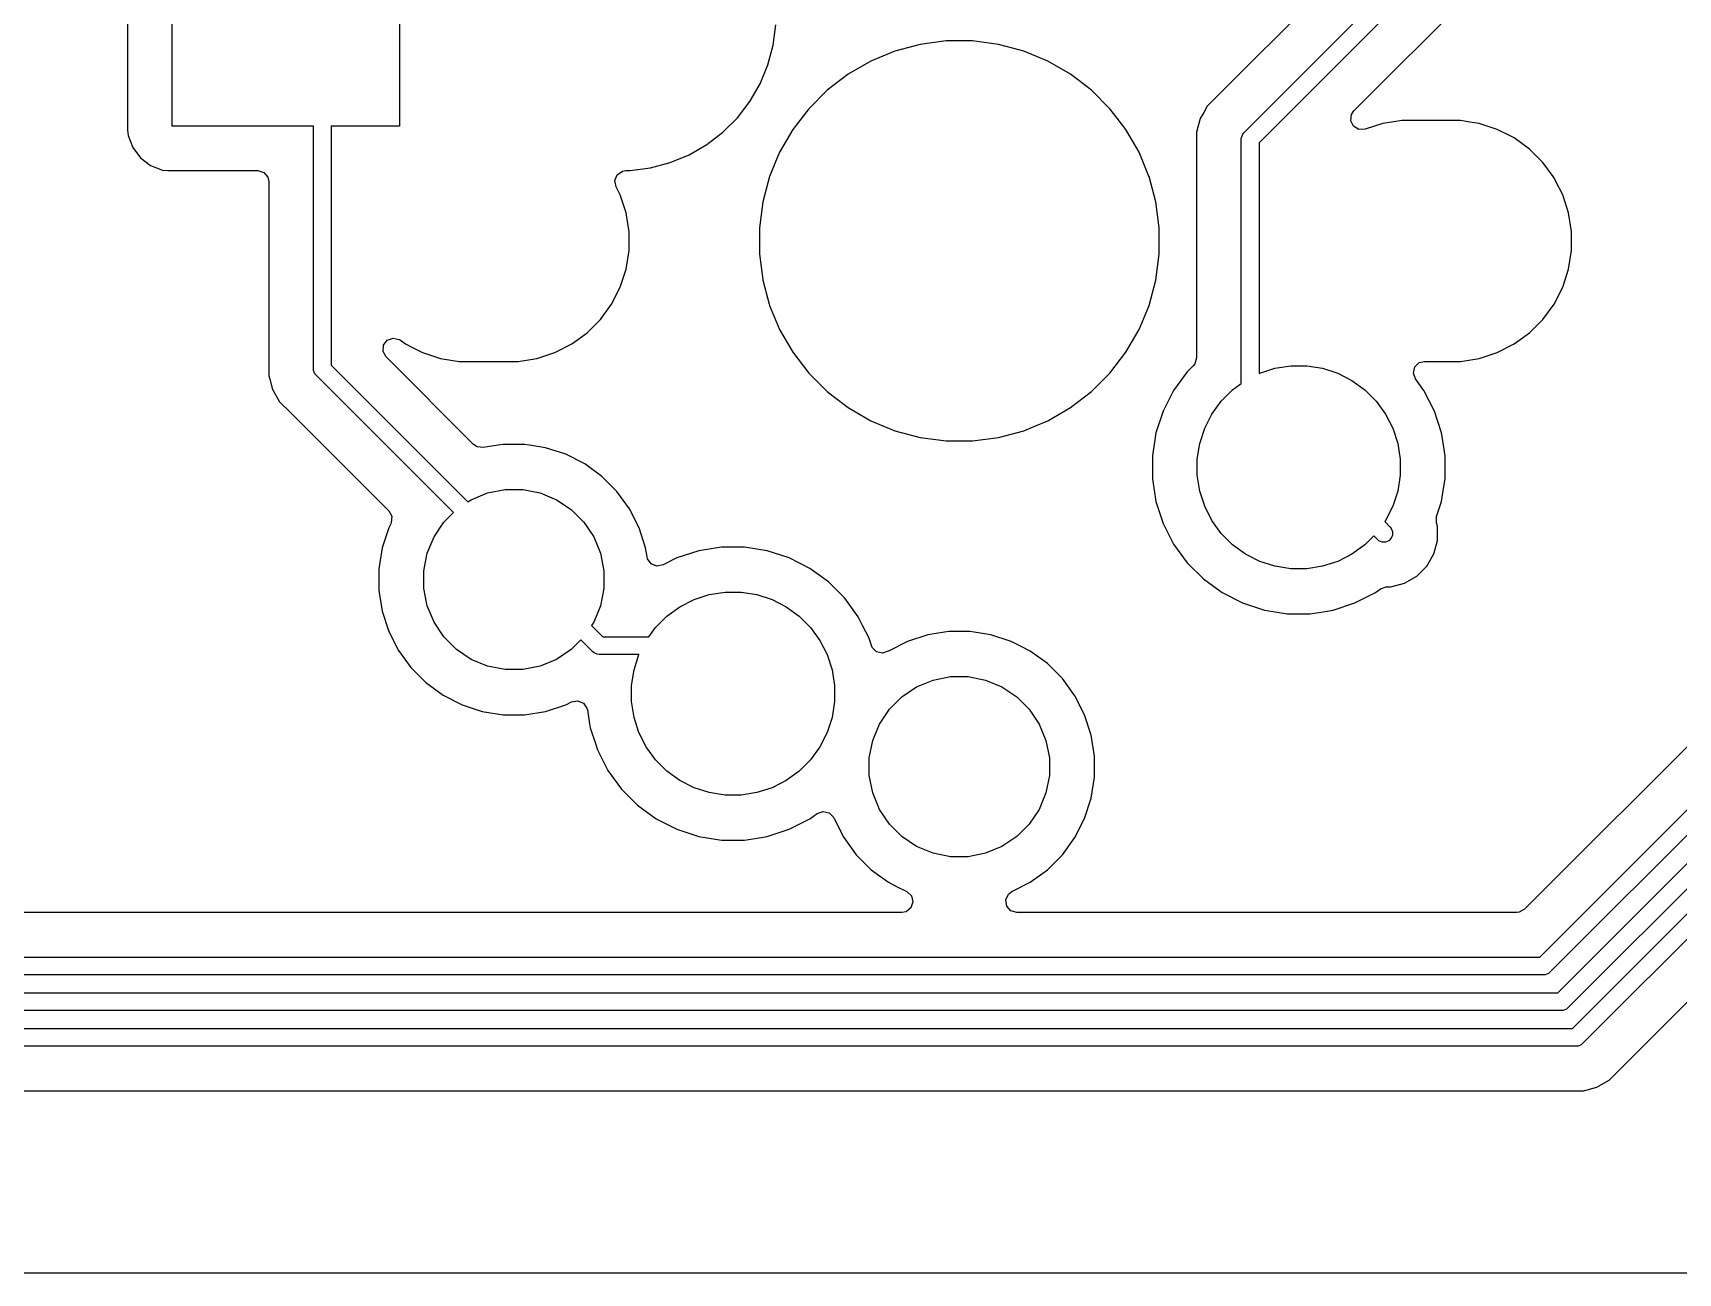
# Model space of a CAD drawing. Header units: millimetres. Extents: x 69 to 174, y -162 to -92.
# Drawn here: x 126.38 to 144.84, y -161.98 to -148.06 of the extents above; entities that cross this region are included whole.
import ezdxf

# ---------------------------------------------------------------- set-up
doc = ezdxf.new("R2010")
doc.units = ezdxf.units.MM
doc.layers.add('Back', color=153, linetype='CONTINUOUS', true_color=0x4d7fc4)

msp = doc.modelspace()

# ---------------------------------------------------------------- linework, layer by layer
at = {"layer": 'Back', "linetype": 'CONTINUOUS'}
for p, q in [((143.657978, -159.236), (167.4462, -135.447778)), ((167.616911, -135.559911), (143.770111, -159.406711)), ((144.19013, -159.694504), (167.904706, -135.979928)), ((143.492292, -158.836), (164.9, -137.428292)), ((165.070711, -137.540425), (143.604425, -159.006711)), ((161.823181, -139.194584), (143.118584, -157.899181)), ((143.289578, -158.436), (162.36, -139.365578)), ((162.530711, -139.477711), (143.401711, -158.606711)), ((127.4386, -146.561135), (127.4386, -149.15687)), ((127.9391, -149.109), (127.9391, -146.609)), ((130.4891, -146.609), (130.4891, -149.109)), ((139.967289, -149.185289), (142.583579, -146.569)), ((142.866421, -146.569), (140.138, -149.297421)), ((141.392679, -147.052084), (139.669286, -148.775478)), ((141.202764, -148.94047), (143.037417, -147.105818)), ((134.684648, -148.201238), (134.7146, -147.973734)), ((134.625258, -148.422887), (134.684648, -148.201238)), ((136.051105, -148.269152), (135.779305, -148.381734)), ((136.335303, -148.193001), (136.051105, -148.269152)), ((136.626983, -148.154601), (136.335303, -148.193001)), ((136.626988, -148.1546), (136.626983, -148.154601)), ((136.626994, -148.1546), (136.626988, -148.1546)), ((136.921206, -148.1546), (136.626994, -148.1546)), ((136.921211, -148.1546), (136.921206, -148.1546)), ((136.921216, -148.154601), (136.921211, -148.1546)), ((137.212896, -148.193001), (136.921216, -148.154601)), ((137.212899, -148.193001), (137.212896, -148.193001)), ((137.2129, -148.193002), (137.212899, -148.193001)), ((137.443315, -148.254742), (137.2129, -148.193002)), ((137.497094, -148.269152), (137.443315, -148.254742)), ((137.768894, -148.381734), (137.497094, -148.269152)), ((134.537444, -148.634888), (134.625258, -148.422887)), ((135.779289, -148.381742), (135.52451, -148.52884)), ((135.779305, -148.381734), (135.779289, -148.381742)), ((137.76891, -148.381742), (137.768894, -148.381734)), ((138.023689, -148.52884), (137.76891, -148.381742)), ((134.422711, -148.833612), (134.537444, -148.634888)), ((135.524494, -148.528851), (135.29109, -148.707948)), ((135.52451, -148.52884), (135.524494, -148.528851)), ((138.023692, -148.528842), (138.023689, -148.52884)), ((138.023697, -148.528845), (138.023692, -148.528842)), ((138.023703, -148.528849), (138.023697, -148.528845)), ((138.023705, -148.528851), (138.023703, -148.528849)), ((138.257109, -148.707948), (138.023705, -148.528851)), ((134.283019, -149.015661), (134.422711, -148.833612)), ((135.291083, -148.707954), (135.083054, -148.915983)), ((135.29109, -148.707948), (135.291083, -148.707954)), ((138.257116, -148.707954), (138.257109, -148.707948)), ((138.465145, -148.915983), (138.257116, -148.707954)), ((139.669286, -148.775478), (139.557481, -148.887282)), ((134.12077, -149.177911), (134.283011, -149.01567)), ((134.283011, -149.01567), (134.283014, -149.015665)), ((134.283014, -149.015665), (134.283019, -149.015661)), ((135.083048, -148.91599), (134.903951, -149.149394)), ((135.083054, -148.915983), (135.083048, -148.91599)), ((138.465151, -148.91599), (138.465145, -148.915983)), ((138.546804, -149.022403), (138.465151, -148.91599)), ((138.644255, -149.149403), (138.546804, -149.022403)), ((139.478423, -149.024215), (139.437499, -149.176943)), ((139.516848, -148.957661), (139.478423, -149.024215)), ((139.557475, -148.88729), (139.516848, -148.95766)), ((139.516848, -148.95766), (139.516848, -148.957661)), ((139.557481, -148.887282), (139.557475, -148.88729)), ((141.168264, -149.049292), (141.176229, -148.979878)), ((141.176229, -148.979878), (141.202764, -148.94047)), ((127.4386, -149.15687), (127.438601, -149.156876)), ((127.438601, -149.156876), (127.445008, -149.216483)), ((129.524, -149.109), (127.9391, -149.109)), ((129.524, -151.834), (129.524, -149.109)), ((130.4891, -149.109), (129.724, -149.109)), ((129.724, -149.109), (129.724, -151.792578)), ((133.938712, -149.317611), (134.120761, -149.177919)), ((134.120761, -149.177919), (134.120765, -149.177914)), ((134.120765, -149.177914), (134.12077, -149.177911)), ((134.90394, -149.14941), (134.756842, -149.404189)), ((134.903951, -149.149394), (134.90394, -149.14941)), ((138.644259, -149.14941), (138.644255, -149.149403)), ((138.791357, -149.404189), (138.644259, -149.14941)), ((139.437499, -149.176943), (139.437499, -149.176945)), ((139.437499, -149.176945), (139.437499, -149.345046)), ((139.939921, -149.236491), (139.954853, -149.200443)), ((139.954853, -149.200443), (139.967289, -149.185289)), ((141.199092, -149.111993), (141.168264, -149.049292)), ((141.258924, -149.148074), (141.199092, -149.111993)), ((141.328765, -149.146079), (141.258924, -149.148074)), ((141.529442, -149.080876), (141.328765, -149.146079)), ((141.697522, -149.054255), (141.529442, -149.080876)), ((141.739542, -149.0476), (141.697522, -149.054255)), ((142.400458, -149.0476), (141.739542, -149.0476)), ((142.505506, -149.064238), (142.400458, -149.0476)), ((142.610555, -149.080876), (142.505506, -149.064238)), ((142.812855, -149.146606), (142.610555, -149.080876)), ((142.812858, -149.146607), (142.812855, -149.146606)), ((142.965391, -149.224328), (142.812858, -149.146607)), ((127.445008, -149.216483), (127.495302, -149.351328)), ((127.495302, -149.351328), (127.495306, -149.351335)), ((127.495306, -149.351335), (127.581552, -149.466544)), ((133.739988, -149.432344), (133.938712, -149.317611)), ((139.437499, -149.345046), (139.4375, -149.345059)), ((139.4375, -149.345059), (139.4375, -151.709978)), ((139.938, -149.256), (139.939921, -149.236491)), ((139.938, -151.999948), (139.938, -149.256)), ((140.138, -149.297421), (140.138, -151.887435)), ((143.002388, -149.243179), (142.965391, -149.224328)), ((143.174478, -149.36821), (143.002388, -149.243179)), ((143.32489, -149.518622), (143.174478, -149.36821)), ((127.581552, -149.466544), (127.581555, -149.466547)), ((127.581555, -149.466547), (127.696764, -149.552793)), ((127.696764, -149.552793), (127.696771, -149.552797)), ((127.696771, -149.552797), (127.831617, -149.603091)), ((133.078834, -149.6095), (133.306338, -149.579548)), ((133.306338, -149.579548), (133.527987, -149.520158)), ((133.527987, -149.520158), (133.739988, -149.432344)), ((134.756834, -149.404205), (134.644252, -149.676005)), ((134.756842, -149.404189), (134.756834, -149.404205)), ((138.791365, -149.404205), (138.791357, -149.404189)), ((138.898475, -149.662794), (138.791365, -149.404205)), ((143.449921, -149.690712), (143.32489, -149.518622)), ((127.831617, -149.603091), (127.831616, -149.603091)), ((127.831616, -149.603091), (127.838544, -149.603835)), ((127.838544, -149.603835), (127.891227, -149.6095)), ((127.891227, -149.6095), (128.8995, -149.609499)), ((128.8995, -149.609499), (128.966539, -149.629183)), ((128.966539, -149.629183), (129.012294, -149.681987)), ((129.012294, -149.681987), (129.0235, -149.733499)), ((129.0235, -149.733499), (129.0235, -151.74733)), ((132.908411, -149.721126), (132.934687, -149.656385)), ((132.921307, -149.789795), (132.908411, -149.721126)), ((132.934687, -149.656385), (132.991794, -149.616128)), ((132.991794, -149.616128), (133.031792, -149.6095)), ((133.031792, -149.6095), (133.078827, -149.6095)), ((133.078827, -149.6095), (133.078834, -149.6095)), ((134.644252, -149.676005), (134.568101, -149.960203)), ((138.90395, -149.676013), (138.898475, -149.662794)), ((138.980098, -149.9602), (138.90395, -149.676013)), ((143.470854, -149.731795), (143.449921, -149.690712)), ((143.546492, -149.880241), (143.470854, -149.731795)), ((132.967392, -149.880241), (132.921307, -149.789795)), ((132.967393, -149.880244), (132.967392, -149.880241)), ((133.033124, -150.082545), (132.967393, -149.880244)), ((143.546492, -149.880242), (143.546492, -149.880241)), ((143.612224, -150.082546), (143.546492, -149.880242)), ((133.033124, -150.082546), (133.033124, -150.082545)), ((133.059947, -150.2519), (133.033124, -150.082546)), ((134.568101, -149.960203), (134.529701, -150.251883)), ((139.0185, -150.251894), (138.980098, -149.9602)), ((143.6455, -150.292642), (143.612224, -150.082546)), ((133.0664, -150.292642), (133.059947, -150.2519)), ((133.0664, -150.505358), (133.0664, -150.292642)), ((134.529701, -150.251883), (134.5297, -150.2519)), ((134.5297, -150.2519), (134.5297, -150.546099)), ((139.0185, -150.546106), (139.0185, -150.251894)), ((143.6455, -150.505358), (143.6455, -150.292642)), ((133.033124, -150.715454), (133.0664, -150.505358)), ((143.612224, -150.715454), (143.6455, -150.505358)), ((134.5297, -150.546099), (134.529701, -150.546116)), ((134.529701, -150.546116), (134.567128, -150.830409)), ((138.980098, -150.8378), (139.0185, -150.546106)), ((132.967392, -150.917758), (133.033124, -150.715454)), ((134.567128, -150.830409), (134.568102, -150.8378)), ((134.568102, -150.8378), (134.640311, -151.107288)), ((138.90395, -151.121987), (138.980098, -150.8378)), ((143.546492, -150.917758), (143.612224, -150.715454)), ((132.870821, -151.107288), (132.967392, -150.917758)), ((143.449921, -151.107288), (143.546492, -150.917758)), ((132.74579, -151.279378), (132.870821, -151.107288)), ((134.640311, -151.107288), (134.644252, -151.121994)), ((134.644252, -151.121994), (134.756834, -151.393794)), ((138.80212, -151.36783), (138.903947, -151.121994)), ((138.903946, -151.121994), (138.90395, -151.121987)), ((138.903947, -151.121994), (138.903946, -151.121994)), ((143.32489, -151.279378), (143.449921, -151.107288)), ((132.595378, -151.42979), (132.74579, -151.279378)), ((134.756834, -151.393794), (134.756842, -151.39381)), ((134.756842, -151.39381), (134.90394, -151.648589)), ((138.644255, -151.648597), (138.791361, -151.393803)), ((138.791361, -151.393803), (138.80212, -151.36783)), ((143.174478, -151.42979), (143.32489, -151.279378)), ((130.30635, -151.639277), (130.311334, -151.569585)), ((130.311334, -151.569585), (130.353206, -151.513652)), ((130.353206, -151.513652), (130.41867, -151.489235)), ((130.41867, -151.489235), (130.486943, -151.504087)), ((130.486943, -151.504087), (130.500396, -151.512597)), ((130.500396, -151.512597), (130.558512, -151.554821)), ((130.558512, -151.554821), (130.634213, -151.593393)), ((130.634213, -151.593393), (130.748041, -151.651392)), ((132.233758, -151.651392), (132.423288, -151.554821)), ((132.423288, -151.554821), (132.595378, -151.42979)), ((142.812858, -151.651392), (143.002388, -151.554821)), ((143.002388, -151.554821), (143.174478, -151.42979)), ((129.0235, -151.74733), (129.023499, -151.747348)), ((129.023499, -151.747348), (129.023499, -151.913054)), ((129.724, -151.792578), (131.258731, -153.327309)), ((130.339835, -151.7006), (130.30635, -151.639277)), ((131.322592, -152.683357), (130.339835, -151.7006)), ((130.748041, -151.651392), (130.748044, -151.651393)), ((130.748044, -151.651393), (130.838911, -151.680917)), ((130.838911, -151.680917), (130.950346, -151.717124)), ((130.950346, -151.717124), (131.160442, -151.7504)), ((131.160442, -151.7504), (131.160443, -151.7504)), ((131.160443, -151.7504), (131.821357, -151.7504)), ((131.821357, -151.7504), (131.821358, -151.7504)), ((131.821358, -151.7504), (132.031454, -151.717124)), ((132.031454, -151.717124), (132.233758, -151.651392)), ((134.90394, -151.648589), (134.903951, -151.648605)), ((134.903951, -151.648605), (135.083048, -151.882009)), ((138.46515, -151.882011), (138.644255, -151.648597)), ((139.401181, -151.797659), (139.33051, -151.868329)), ((139.417815, -151.777017), (139.401181, -151.797659)), ((139.4375, -151.709978), (139.417815, -151.777017)), ((141.8874, -151.813425), (141.937506, -151.76473)), ((141.937506, -151.76473), (141.995373, -151.7504)), ((141.995373, -151.7504), (142.400457, -151.7504)), ((142.400457, -151.7504), (142.400458, -151.7504)), ((142.400458, -151.7504), (142.610554, -151.717124)), ((142.610554, -151.717124), (142.812858, -151.651392)), ((129.023499, -151.913054), (129.023498, -151.913054)), ((129.023498, -151.913054), (129.033563, -151.950617)), ((129.033563, -151.950617), (129.064423, -152.065785)), ((129.525921, -151.853509), (129.524, -151.834)), ((129.540853, -151.889557), (129.525921, -151.853509)), ((129.553289, -151.904711), (129.540853, -151.889557)), ((131.095877, -153.447299), (129.553289, -151.904711)), ((135.083048, -151.882009), (135.083054, -151.882016)), ((135.083054, -151.882016), (135.291083, -152.090045)), ((138.257111, -152.09005), (138.46515, -151.882011)), ((139.33051, -151.868329), (139.178453, -152.077617)), ((140.138, -151.887435), (140.146693, -151.883006)), ((140.146693, -151.883006), (140.317272, -151.827581)), ((140.317272, -151.827581), (140.494421, -151.799523)), ((140.494421, -151.799523), (140.673779, -151.799523)), ((140.673779, -151.799523), (140.850928, -151.827581)), ((140.850928, -151.827581), (141.021507, -151.883006)), ((141.021507, -151.883006), (141.181316, -151.964432)), ((141.181316, -151.964432), (141.326419, -152.069856)), ((141.871575, -151.881479), (141.8874, -151.813425)), ((141.895055, -151.947285), (141.871575, -151.881479)), ((141.989744, -152.077613), (141.895055, -151.947285)), ((129.064423, -152.065785), (129.071253, -152.077615)), ((129.071253, -152.077615), (129.071254, -152.077618)), ((129.071254, -152.077618), (129.071255, -152.077618)), ((129.071255, -152.077618), (129.143477, -152.202712)), ((135.291083, -152.090045), (135.29109, -152.090051)), ((135.29109, -152.090051), (135.358999, -152.142159)), ((135.358999, -152.142159), (135.524503, -152.269155)), ((138.023697, -152.269155), (138.257111, -152.09005)), ((139.178453, -152.077617), (139.06101, -152.308112)), ((139.714956, -152.196681), (139.841781, -152.069856)), ((139.841781, -152.069856), (139.938, -151.999948)), ((141.326419, -152.069856), (141.453244, -152.196681)), ((141.989745, -152.077615), (141.989744, -152.077613)), ((141.989747, -152.077618), (141.989745, -152.077615)), ((142.107191, -152.308115), (141.989747, -152.077618)), ((129.143477, -152.202712), (129.143481, -152.202717)), ((129.143481, -152.202717), (129.262349, -152.321585)), ((129.262349, -152.321585), (129.262355, -152.32159)), ((129.262355, -152.32159), (130.36877, -153.428005)), ((135.524503, -152.269155), (135.52451, -152.269159)), ((135.52451, -152.269159), (135.779289, -152.416257)), ((137.768903, -152.416261), (138.023697, -152.269155)), ((139.057577, -152.318678), (138.981067, -152.554149)), ((139.061009, -152.308115), (139.057577, -152.318678)), ((139.06101, -152.308112), (139.061009, -152.308114)), ((139.061009, -152.308114), (139.061009, -152.308115)), ((139.528106, -152.501593), (139.609532, -152.341784)), ((139.609532, -152.341784), (139.714956, -152.196681)), ((141.453244, -152.196681), (141.558668, -152.341784)), ((141.558668, -152.341784), (141.640094, -152.501593)), ((142.187132, -152.554146), (142.107191, -152.308115)), ((135.779289, -152.416257), (135.779305, -152.416265)), ((135.779305, -152.416265), (136.051105, -152.528847)), ((136.051105, -152.528847), (136.051107, -152.528847)), ((136.051107, -152.528847), (136.051113, -152.52885)), ((136.051113, -152.52885), (136.3353, -152.604998)), ((137.2129, -152.604998), (137.497087, -152.52885)), ((137.497087, -152.52885), (137.619856, -152.477998)), ((137.619856, -152.477998), (137.768894, -152.416265)), ((137.768894, -152.416265), (137.768897, -152.416263)), ((137.768897, -152.416263), (137.768903, -152.416261)), ((139.472681, -152.672172), (139.528106, -152.501593)), ((141.640094, -152.501593), (141.695519, -152.672172)), ((131.360377, -152.709194), (131.322592, -152.683357)), ((131.429671, -152.718149), (131.360377, -152.709194)), ((131.598772, -152.691366), (131.429671, -152.718149)), ((131.654749, -152.6825), (131.598772, -152.691366)), ((131.893451, -152.6825), (131.654749, -152.6825)), ((131.949428, -152.691366), (131.893451, -152.6825)), ((132.129211, -152.719841), (131.949428, -152.691366)), ((132.129213, -152.719841), (132.129211, -152.719841)), ((132.129215, -152.719842), (132.129213, -152.719841)), ((132.356234, -152.793605), (132.129215, -152.719842)), ((136.3353, -152.604998), (136.626994, -152.6434)), ((136.626994, -152.6434), (136.627001, -152.6434)), ((136.627001, -152.6434), (136.921199, -152.6434)), ((136.921199, -152.6434), (136.921206, -152.6434)), ((136.921206, -152.6434), (137.2129, -152.604998)), ((138.981067, -152.554149), (138.9406, -152.809648)), ((139.444623, -152.849321), (139.472681, -152.672172)), ((141.695519, -152.672172), (141.723577, -152.849321)), ((142.193261, -152.592842), (142.187132, -152.554146)), ((142.2276, -152.809648), (142.193261, -152.592842)), ((132.568919, -152.901973), (132.356234, -152.793605)), ((132.762033, -153.042279), (132.568919, -152.901973)), ((138.9406, -152.809648), (138.9406, -153.068351)), ((139.444623, -153.028679), (139.444623, -152.849321)), ((141.723577, -152.849321), (141.723577, -153.028679)), ((142.2276, -153.068351), (142.2276, -152.809648)), ((132.930821, -153.211067), (132.762033, -153.042279)), ((138.9406, -153.068351), (138.981067, -153.323848)), ((139.472681, -153.205828), (139.444623, -153.028679)), ((141.723577, -153.028679), (141.695519, -153.205828)), ((142.214182, -153.153064), (142.2276, -153.068351)), ((131.295161, -153.302968), (131.479171, -153.226749)), ((131.479171, -153.226749), (131.674515, -153.187892)), ((131.674515, -153.187892), (131.873685, -153.187892)), ((131.873685, -153.187892), (132.069029, -153.226749)), ((132.069029, -153.226749), (132.253039, -153.302968)), ((133.071127, -153.404181), (132.930821, -153.211067)), ((139.528106, -153.376407), (139.472681, -153.205828)), ((141.695519, -153.205828), (141.640094, -153.376407)), ((142.187132, -153.323854), (142.214182, -153.153064)), ((130.36877, -153.428005), (130.402255, -153.489328)), ((130.988721, -153.554456), (131.095877, -153.447299)), ((131.258731, -153.327309), (131.295161, -153.302968)), ((132.253039, -153.302968), (132.418644, -153.413621)), ((132.418644, -153.413621), (132.559479, -153.554456)), ((133.179495, -153.616866), (133.071127, -153.404181)), ((138.981067, -153.323848), (138.981068, -153.323854)), ((138.981068, -153.323854), (139.061009, -153.569885)), ((139.609532, -153.536216), (139.528106, -153.376407)), ((141.640094, -153.376407), (141.558668, -153.536216)), ((142.132128, -153.493135), (142.187132, -153.323854)), ((130.368704, -153.616866), (130.294941, -153.843887)), ((130.391575, -153.571978), (130.368704, -153.616865)), ((130.368704, -153.616865), (130.368704, -153.616866)), ((130.397271, -153.55902), (130.391575, -153.571978)), ((130.402255, -153.489328), (130.397271, -153.55902)), ((130.878068, -153.720061), (130.988721, -153.554456)), ((132.559479, -153.554456), (132.670132, -153.720061)), ((133.253258, -153.843885), (133.179495, -153.616866)), ((139.061009, -153.569885), (139.178453, -153.800382)), ((139.714956, -153.681319), (139.609532, -153.536216)), ((141.558668, -153.536216), (141.549818, -153.548396)), ((141.549818, -153.548396), (141.610711, -153.609289)), ((141.610711, -153.609289), (141.623147, -153.624443)), ((141.623147, -153.624443), (141.638079, -153.660491)), ((142.130392, -153.563217), (142.132053, -153.493369)), ((142.140501, -153.600943), (142.130392, -153.563217)), ((142.132053, -153.493369), (142.132128, -153.493135)), ((142.140501, -153.759058), (142.140501, -153.600943)), ((130.801849, -153.904071), (130.878068, -153.720061)), ((132.670132, -153.720061), (132.746351, -153.904071)), ((139.178453, -153.800382), (139.330508, -154.009668)), ((139.841781, -153.808144), (139.714956, -153.681319)), ((139.986884, -153.913568), (139.841781, -153.808144)), ((141.326419, -153.808144), (141.181316, -153.913568)), ((141.42657, -153.707992), (141.326419, -153.808144)), ((141.469289, -153.750711), (141.42657, -153.707992)), ((141.484443, -153.763147), (141.469289, -153.750711)), ((141.520491, -153.778079), (141.484443, -153.763147)), ((141.559509, -153.778079), (141.520491, -153.778079)), ((141.595558, -153.763147), (141.559509, -153.778079)), ((141.623147, -153.735558), (141.595558, -153.763147)), ((141.638079, -153.699509), (141.623147, -153.735558)), ((141.638079, -153.660491), (141.638079, -153.699509)), ((142.099577, -153.911785), (142.140501, -153.759058)), ((130.269263, -154.006015), (130.2576, -154.079649)), ((130.294941, -153.843888), (130.269263, -154.006015)), ((130.294941, -153.843887), (130.294941, -153.843888)), ((130.762992, -154.099415), (130.801849, -153.904071)), ((132.746351, -153.904071), (132.785208, -154.099415)), ((133.26911, -153.94397), (133.253258, -153.843885)), ((133.274211, -153.96457), (133.26911, -153.94397)), ((133.314468, -154.021677), (133.274211, -153.96457)), ((133.603212, -153.95591), (133.447878, -154.035057)), ((133.849249, -153.875967), (133.603212, -153.95591)), ((134.104749, -153.8355), (133.849249, -153.875967)), ((134.104754, -153.8355), (134.104749, -153.8355)), ((134.363446, -153.8355), (134.104754, -153.8355)), ((134.363451, -153.8355), (134.363446, -153.8355)), ((134.61895, -153.875967), (134.363451, -153.8355)), ((134.618952, -153.875967), (134.61895, -153.875967)), ((134.618954, -153.875968), (134.618952, -153.875967)), ((134.864985, -153.955909), (134.618954, -153.875968)), ((135.095482, -154.073353), (134.864985, -153.955909)), ((139.330508, -154.009668), (139.513432, -154.192592)), ((140.146693, -153.994994), (139.986884, -153.913568)), ((140.317272, -154.050419), (140.146693, -153.994994)), ((141.021507, -153.994994), (140.850928, -154.050419)), ((141.181316, -153.913568), (141.021507, -153.994994)), ((142.02052, -154.048716), (142.099577, -153.911785)), ((130.2576, -154.079649), (130.2576, -154.318351)), ((130.762992, -154.298585), (130.762992, -154.099415)), ((132.785208, -154.099415), (132.785208, -154.298585)), ((133.379209, -154.047953), (133.314468, -154.021677)), ((133.447878, -154.035057), (133.379209, -154.047953)), ((135.304768, -154.225408), (135.095482, -154.073353)), ((139.513432, -154.192592), (139.722718, -154.344647)), ((140.494421, -154.078477), (140.317272, -154.050419)), ((140.673779, -154.078477), (140.494421, -154.078477)), ((140.850928, -154.050419), (140.673779, -154.078477)), ((141.771785, -154.239577), (141.908716, -154.16052)), ((141.908716, -154.16052), (142.02052, -154.048716)), ((130.2576, -154.318351), (130.261765, -154.344646)), ((130.261765, -154.344646), (130.294941, -154.554111)), ((130.801849, -154.493929), (130.762992, -154.298585)), ((132.785208, -154.298585), (132.746351, -154.493929)), ((133.796693, -154.423006), (133.967272, -154.367581)), ((133.967272, -154.367581), (134.144421, -154.339523)), ((134.144421, -154.339523), (134.323779, -154.339523)), ((134.323779, -154.339523), (134.500928, -154.367581)), ((134.500928, -154.367581), (134.671507, -154.423006)), ((135.487692, -154.408332), (135.304768, -154.225408)), ((139.722718, -154.344647), (139.953215, -154.462091)), ((141.214985, -154.462091), (141.445482, -154.344647)), ((141.445482, -154.344647), (141.471046, -154.326073)), ((141.471046, -154.326073), (141.501177, -154.304183)), ((141.501177, -154.304183), (141.566983, -154.280703)), ((141.566983, -154.280703), (141.574062, -154.280501)), ((141.574062, -154.280501), (141.619056, -154.280501)), ((141.619056, -154.280501), (141.619058, -154.280501)), ((141.619058, -154.280501), (141.771785, -154.239577)), ((130.294941, -154.554111), (130.294941, -154.554112)), ((130.294941, -154.554112), (130.294942, -154.554115)), ((130.294942, -154.554115), (130.368705, -154.781134)), ((130.878068, -154.677939), (130.801849, -154.493929)), ((132.746351, -154.493929), (132.670132, -154.677939)), ((133.491781, -154.609856), (133.636884, -154.504432)), ((133.636884, -154.504432), (133.796693, -154.423006)), ((134.671507, -154.423006), (134.831316, -154.504432)), ((134.831316, -154.504432), (134.976419, -154.609856)), ((135.639747, -154.617618), (135.487692, -154.408332)), ((139.953215, -154.462091), (140.199246, -154.542032)), ((140.199246, -154.542032), (140.295061, -154.557207)), ((140.295061, -154.557207), (140.454749, -154.5825)), ((140.713451, -154.5825), (140.857925, -154.559617)), ((140.857925, -154.559617), (140.968954, -154.542032)), ((140.968954, -154.542032), (141.214985, -154.462091)), ((130.988721, -154.843544), (130.878068, -154.677939)), ((132.670132, -154.677939), (132.64579, -154.714369)), ((132.64579, -154.714369), (132.771421, -154.84)), ((133.28989, -154.84), (133.364956, -154.736681)), ((133.364956, -154.736681), (133.491781, -154.609856)), ((134.976419, -154.609856), (135.103244, -154.736681)), ((135.103244, -154.736681), (135.208668, -154.881784)), ((135.692479, -154.72111), (135.639747, -154.617618)), ((135.757189, -154.84811), (135.692479, -154.72111)), ((140.454749, -154.5825), (140.454754, -154.5825)), ((140.454754, -154.5825), (140.713451, -154.5825)), ((130.368705, -154.781134), (130.477073, -154.993819)), ((131.129556, -154.984379), (130.988721, -154.843544)), ((132.5258, -154.877222), (132.418644, -154.984379)), ((132.659289, -155.01071), (132.5258, -154.877222)), ((132.771421, -154.84), (133.28989, -154.84)), ((135.208668, -154.881784), (135.290094, -155.041593)), ((135.757189, -154.848112), (135.757189, -154.84811)), ((135.757191, -154.848115), (135.757189, -154.848112)), ((135.771972, -154.893606), (135.757191, -154.848115)), ((135.78731, -154.940812), (135.771972, -154.893606)), ((136.191963, -154.893606), (135.979273, -155.001976)), ((136.418987, -154.819841), (136.191963, -154.893606)), ((136.418988, -154.819841), (136.418987, -154.819841)), ((136.606702, -154.79011), (136.418988, -154.819841)), ((136.654749, -154.7825), (136.606702, -154.79011)), ((136.893451, -154.7825), (136.654749, -154.7825)), ((136.941529, -154.790115), (136.893451, -154.7825)), ((137.129211, -154.819841), (136.941529, -154.790115)), ((137.129213, -154.819841), (137.129211, -154.819841)), ((137.129215, -154.819842), (137.129213, -154.819841)), ((137.356234, -154.893605), (137.129215, -154.819842)), ((137.356235, -154.893605), (137.356234, -154.893605)), ((137.356236, -154.893606), (137.356235, -154.893605)), ((137.460084, -154.946519), (137.356236, -154.893606)), ((130.477073, -154.993819), (130.617379, -155.186933)), ((131.295161, -155.095032), (131.129556, -154.984379)), ((131.479171, -155.171251), (131.295161, -155.095032)), ((132.253039, -155.095032), (132.069029, -155.171251)), ((132.418644, -154.984379), (132.253039, -155.095032)), ((132.674442, -155.023147), (132.659289, -155.01071)), ((132.682033, -155.026291), (132.674442, -155.023147)), ((132.710491, -155.038079), (132.682033, -155.026291)), ((132.73, -155.04), (132.710491, -155.038079)), ((133.178918, -155.04), (132.73, -155.04)), ((133.122681, -155.212172), (133.178106, -155.041593)), ((133.178106, -155.041593), (133.178918, -155.04)), ((135.290094, -155.041593), (135.345519, -155.212172)), ((135.795568, -154.960353), (135.78731, -154.940812)), ((135.84426, -155.010462), (135.795568, -154.960353)), ((135.912313, -155.026291), (135.84426, -155.010462)), ((135.974805, -155.003997), (135.912313, -155.026291)), ((135.975125, -155.004519), (135.974805, -155.003997)), ((135.977607, -155.002997), (135.975125, -155.004519)), ((135.97812, -155.002815), (135.977607, -155.002997)), ((135.979273, -155.001976), (135.97812, -155.002815)), ((137.568919, -155.001973), (137.460084, -154.946519)), ((137.762033, -155.142279), (137.568919, -155.001973)), ((130.617379, -155.186933), (130.786167, -155.355721)), ((131.674515, -155.210108), (131.479171, -155.171251)), ((131.873685, -155.210108), (131.674515, -155.210108)), ((132.069029, -155.171251), (131.873685, -155.210108)), ((133.094623, -155.389321), (133.122681, -155.212172)), ((135.345519, -155.212172), (135.373577, -155.389321)), ((136.479171, -155.326749), (136.674515, -155.287892)), ((136.674515, -155.287892), (136.873685, -155.287892)), ((136.873685, -155.287892), (137.069029, -155.326749)), ((137.930821, -155.311067), (137.762033, -155.142279)), ((130.786167, -155.355721), (130.979281, -155.496027)), ((133.094623, -155.568679), (133.094623, -155.389321)), ((135.373577, -155.389321), (135.373577, -155.568679)), ((136.129556, -155.513621), (136.295161, -155.402968)), ((136.295161, -155.402968), (136.479171, -155.326749)), ((137.069029, -155.326749), (137.253039, -155.402968)), ((137.253039, -155.402968), (137.418644, -155.513621)), ((138.071127, -155.504181), (137.930821, -155.311067)), ((130.979281, -155.496027), (131.191966, -155.604395)), ((131.191966, -155.604395), (131.418985, -155.678158)), ((132.129215, -155.678158), (132.356234, -155.604395)), ((132.356234, -155.604395), (132.420448, -155.571675)), ((132.420448, -155.571675), (132.489117, -155.558779)), ((132.489117, -155.558779), (132.553858, -155.585055)), ((132.553858, -155.585055), (132.594115, -155.64216)), ((132.594115, -155.64216), (132.599217, -155.662762)), ((132.599217, -155.662762), (132.623629, -155.816887)), ((133.122681, -155.745828), (133.094623, -155.568679)), ((135.373577, -155.568679), (135.345519, -155.745828)), ((135.878068, -155.820061), (135.988721, -155.654456)), ((135.988721, -155.654456), (136.129556, -155.513621)), ((137.418644, -155.513621), (137.559479, -155.654456)), ((137.559479, -155.654456), (137.670132, -155.820061)), ((138.179495, -155.716866), (138.071127, -155.504181)), ((131.418985, -155.678158), (131.654749, -155.7155)), ((131.654749, -155.7155), (131.65475, -155.7155)), ((131.65475, -155.7155), (131.89345, -155.7155)), ((131.89345, -155.7155), (131.893451, -155.7155)), ((131.893451, -155.7155), (132.129215, -155.678158)), ((132.623629, -155.816887), (132.631068, -155.863854)), ((133.178106, -155.916407), (133.122681, -155.745828)), ((135.345519, -155.745828), (135.290094, -155.916407)), ((135.801849, -156.004071), (135.878068, -155.820061)), ((137.670132, -155.820061), (137.746351, -156.004071)), ((138.253258, -155.943885), (138.179495, -155.716866)), ((132.631068, -155.863854), (132.692163, -156.051885)), ((133.259532, -156.076216), (133.178106, -155.916407)), ((135.290094, -155.916407), (135.208668, -156.076216)), ((135.762992, -156.199415), (135.801849, -156.004071)), ((137.746351, -156.004071), (137.785208, -156.199415)), ((138.2906, -156.179649), (138.253258, -155.943885)), ((132.692163, -156.051885), (132.71101, -156.109887)), ((132.71101, -156.109887), (132.763743, -156.213382)), ((132.763743, -156.213382), (132.828453, -156.340382)), ((133.364956, -156.221319), (133.259532, -156.076216)), ((133.491781, -156.348144), (133.364956, -156.221319)), ((135.103244, -156.221319), (134.976419, -156.348144)), ((135.208668, -156.076216), (135.103244, -156.221319)), ((135.762992, -156.398585), (135.762992, -156.199415)), ((137.785208, -156.199415), (137.785208, -156.398585)), ((138.2906, -156.418351), (138.2906, -156.179649)), ((132.828453, -156.340382), (132.980508, -156.549668)), ((133.636884, -156.453568), (133.491781, -156.348144)), ((134.976419, -156.348144), (134.831316, -156.453568)), ((135.801849, -156.593929), (135.762992, -156.398585)), ((137.785208, -156.398585), (137.746351, -156.593929)), ((132.980508, -156.549668), (133.163432, -156.732592)), ((133.796693, -156.534994), (133.636884, -156.453568)), ((133.967272, -156.590419), (133.796693, -156.534994)), ((134.144421, -156.618477), (133.967272, -156.590419)), ((134.500928, -156.590419), (134.323779, -156.618477)), ((134.671507, -156.534994), (134.500928, -156.590419)), ((134.831316, -156.453568), (134.671507, -156.534994)), ((135.878068, -156.777939), (135.801849, -156.593929)), ((137.746351, -156.593929), (137.670132, -156.777939)), ((138.253258, -156.654115), (138.2906, -156.418351)), ((133.163432, -156.732592), (133.372718, -156.884647)), ((134.323779, -156.618477), (134.144421, -156.618477)), ((135.988721, -156.943544), (135.878068, -156.777939)), ((137.670132, -156.777939), (137.559479, -156.943544)), ((138.179495, -156.881134), (138.253258, -156.654115)), ((133.372718, -156.884647), (133.603215, -157.002091)), ((134.864985, -157.002091), (135.095482, -156.884647)), ((135.095482, -156.884647), (135.179372, -156.823697)), ((135.179372, -156.823697), (135.245176, -156.800218)), ((135.245176, -156.800218), (135.31323, -156.816043)), ((135.31323, -156.816043), (135.361925, -156.866149)), ((135.361925, -156.866149), (135.366444, -156.876794)), ((135.366444, -156.876794), (135.366839, -156.876631)), ((135.366839, -156.876631), (135.368702, -156.881128)), ((135.368702, -156.881128), (135.368704, -156.881133)), ((135.368704, -156.881133), (135.368705, -156.881134)), ((135.368705, -156.881134), (135.477073, -157.093819)), ((136.129556, -157.084379), (135.988721, -156.943544)), ((137.559479, -156.943544), (137.418644, -157.084379)), ((138.071127, -157.093819), (138.179495, -156.881134)), ((133.603215, -157.002091), (133.849246, -157.082032)), ((133.849246, -157.082032), (133.945061, -157.097207)), ((133.945061, -157.097207), (134.104749, -157.1225)), ((134.104749, -157.1225), (134.104754, -157.1225)), ((134.104754, -157.1225), (134.363451, -157.1225)), ((134.363451, -157.1225), (134.505394, -157.100017)), ((134.505394, -157.100017), (134.618954, -157.082032)), ((134.618954, -157.082032), (134.864985, -157.002091)), ((135.477073, -157.093819), (135.617379, -157.286933)), ((136.295161, -157.195032), (136.129556, -157.084379)), ((137.418644, -157.084379), (137.253039, -157.195032)), ((137.930821, -157.286933), (138.071127, -157.093819)), ((135.617379, -157.286933), (135.786167, -157.455721)), ((136.479171, -157.271251), (136.295161, -157.195032)), ((136.674515, -157.310108), (136.479171, -157.271251)), ((136.873685, -157.310108), (136.674515, -157.310108)), ((137.069029, -157.271251), (136.873685, -157.310108)), ((137.253039, -157.195032), (137.069029, -157.271251)), ((137.762033, -157.455721), (137.930821, -157.286933)), ((135.786167, -157.455721), (135.979281, -157.596027)), ((137.568919, -157.596027), (137.762033, -157.455721)), ((135.979281, -157.596027), (136.078134, -157.646395)), ((136.078134, -157.646395), (136.185332, -157.701015)), ((136.185332, -157.701015), (136.236128, -157.74899)), ((137.32545, -157.730297), (137.362868, -157.701015)), ((137.362868, -157.701015), (137.39411, -157.685096)), ((137.39411, -157.685096), (137.568919, -157.596027)), ((136.230386, -157.882945), (136.175671, -157.926397)), ((136.252923, -157.81681), (136.230386, -157.882945)), ((136.236128, -157.74899), (136.252923, -157.81681)), ((137.296425, -157.793853), (137.32545, -157.730297)), ((137.306369, -157.863011), (137.296425, -157.793853)), ((137.352124, -157.915815), (137.306369, -157.863011)), ((136.129037, -157.9355), (118.075421, -157.9355)), ((136.175671, -157.926397), (136.129037, -157.9355)), ((137.419163, -157.9355), (137.352124, -157.915815)), ((143.030903, -157.9355), (137.419163, -157.9355)), ((143.057261, -157.932666), (143.030903, -157.9355)), ((143.118584, -157.899181), (143.057261, -157.932666)), ((117.008976, -158.436), (143.289578, -158.436)), ((143.386557, -158.619147), (143.350509, -158.634079)), ((143.401711, -158.606711), (143.386557, -158.619147)), ((143.331, -158.636), (116.967554, -158.636)), ((143.350509, -158.634079), (143.331, -158.636)), ((98.040671, -158.836), (143.492292, -158.836)), ((143.533714, -159.036), (97.99925, -159.036)), ((143.553223, -159.034079), (143.533714, -159.036)), ((143.589271, -159.019147), (143.553223, -159.034079)), ((143.604425, -159.006711), (143.589271, -159.019147)), ((79.780678, -159.236), (143.657978, -159.236)), ((143.6994, -159.436), (79.739256, -159.436)), ((143.718909, -159.434079), (143.6994, -159.436)), ((143.754957, -159.419147), (143.718909, -159.434079)), ((143.770111, -159.406711), (143.754957, -159.419147)), ((144.068116, -159.81652), (144.17992, -159.704716)), ((144.17992, -159.704714), (144.190128, -159.694507)), ((144.17992, -159.704716), (144.17992, -159.704714)), ((144.190128, -159.694507), (144.19013, -159.694504)), ((143.778457, -159.936501), (143.931185, -159.895577)), ((143.931185, -159.895577), (143.981304, -159.866639)), ((143.981304, -159.866639), (144.068116, -159.81652)), ((79.660199, -159.9365), (143.612731, -159.9365)), ((143.612731, -159.9365), (143.612747, -159.936501)), ((143.612747, -159.936501), (143.620343, -159.936501)), ((143.620343, -159.936501), (143.778454, -159.936501)), ((143.778454, -159.936501), (143.778457, -159.936501)), ((159.588338, -161.9823), (70.173628, -161.9823))]:
    msp.add_line(p, q, dxfattribs=at)

doc.saveas('drawing.dxf')
